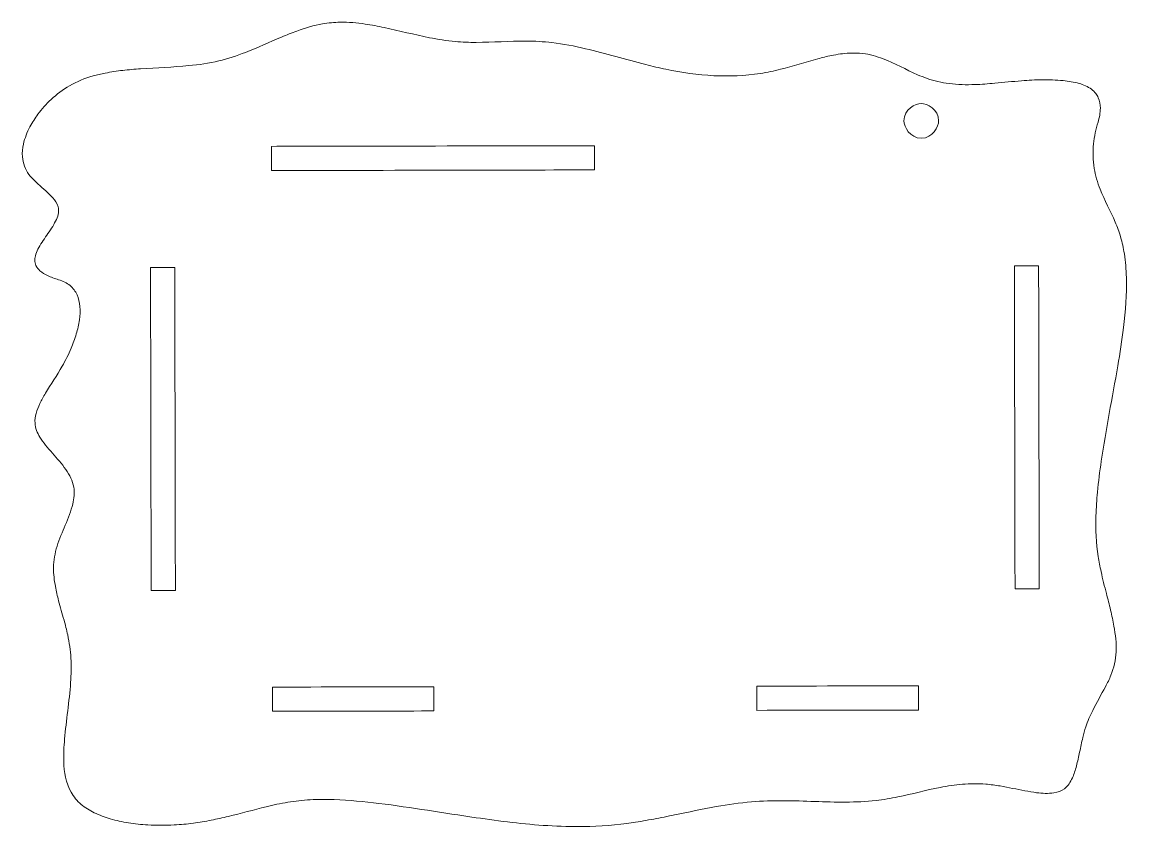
# Model space of a CAD drawing. Header units: millimetres. Extents: x -5059 to 5976, y -2595 to 3315.
# Drawn here: x 4061.2 to 4334.9, y 1852.6 to 2052 of the extents above; entities that cross this region are included whole.
import ezdxf

# ---------------------------------------------------------------- set-up
doc = ezdxf.new("R2010")
doc.units = ezdxf.units.MM
doc.header["$MEASUREMENT"] = 0
doc.layers.add('Make2D$visible$lines', color=7, linetype='Continuous')

msp = doc.modelspace()

# ---------------------------------------------------------------- linework, layer by layer
at = {"layer": 'Make2D$visible$lines', "color": 18, "lineweight": 9}
for points, knots in [([(4327.7133, 2027.2531), (4328.049, 2028.3776), (4328.2955, 2029.5458), (4328.2908, 2030.7238), (4328.2908, 2030.7238), (4328.2873, 2031.6099), (4328.1417, 2032.5017), (4327.7758, 2033.3081), (4327.7758, 2033.3081), (4327.6144, 2033.6638), (4327.4102, 2034.003), (4327.1712, 2034.3135), (4327.1712, 2034.3135), (4326.8574, 2034.7213), (4326.4838, 2035.0798), (4326.0762, 2035.3888), (4326.0762, 2035.3888), (4325.1715, 2036.0746), (4324.0996, 2036.5167), (4323.0029, 2036.8329), (4323.0029, 2036.8329), (4321.712, 2037.205), (4320.387, 2037.4028), (4319.054, 2037.5358), (4319.054, 2037.5358), (4317.3362, 2037.7071), (4315.6052, 2037.771), (4313.8779, 2037.7507), (4313.8779, 2037.7507), (4312.1763, 2037.7308), (4310.4782, 2037.6292), (4308.7825, 2037.4945), (4308.7825, 2037.4945), (4306.5579, 2037.3179), (4304.3374, 2037.0842), (4302.1143, 2036.8865), (4302.1143, 2036.8865), (4300.484, 2036.7414), (4298.8522, 2036.6157), (4297.2161, 2036.5584), (4297.2161, 2036.5584), (4295.0842, 2036.4836), (4292.9447, 2036.5249), (4290.8296, 2036.7949), (4290.8296, 2036.7949), (4288.9708, 2037.0322), (4287.1308, 2037.4462), (4285.3632, 2038.0672), (4285.3632, 2038.0672), (4284.5677, 2038.3466), (4283.7869, 2038.668), (4283.0146, 2039.0081), (4283.0146, 2039.0081), (4280.142, 2040.2732), (4277.3885, 2041.7968), (4274.4597, 2042.9261), (4274.4597, 2042.9261), (4272.8378, 2043.5514), (4271.1622, 2044.0558), (4269.4383, 2044.2618), (4269.4383, 2044.2618), (4268.3457, 2044.3924), (4267.2337, 2044.4031), (4266.1319, 2044.3445), (4266.1319, 2044.3445), (4264.6257, 2044.2644), (4263.1385, 2044.0548), (4261.6644, 2043.7568), (4261.6644, 2043.7568), (4260.5233, 2043.5262), (4259.3899, 2043.2427), (4258.2638, 2042.9372), (4258.2638, 2042.9372), (4255.1902, 2042.1036), (4252.1706, 2041.1067), (4249.0847, 2040.3388), (4249.0847, 2040.3388), (4247.4299, 2039.927), (4245.7559, 2039.5811), (4244.07, 2039.32), (4244.07, 2039.32), (4240.2517, 2038.7288), (4236.372, 2038.573), (4232.5134, 2038.7612), (4232.5134, 2038.7612), (4228.5293, 2038.9554), (4224.5678, 2039.5163), (4220.6653, 2040.3419), (4220.6653, 2040.3419), (4218.9888, 2040.6966), (4217.3232, 2041.1001), (4215.6636, 2041.5263), (4215.6636, 2041.5263), (4210.6872, 2042.8039), (4205.7636, 2044.2846), (4200.7584, 2045.4489), (4200.7584, 2045.4489), (4198.0135, 2046.0873), (4195.2441, 2046.6307), (4192.4464, 2046.9555), (4192.4464, 2046.9555), (4190.3198, 2047.2023), (4188.177, 2047.323), (4186.0355, 2047.339), (4186.0355, 2047.339), (4181.9138, 2047.3698), (4177.7971, 2047.0132), (4173.6746, 2047.0058), (4173.6746, 2047.0058), (4171.9447, 2047.0027), (4170.2139, 2047.0611), (4168.4919, 2047.216), (4168.4919, 2047.216), (4166.3349, 2047.4099), (4164.1919, 2047.7551), (4162.0662, 2048.1767), (4162.0662, 2048.1767), (4158.3229, 2048.9191), (4154.6329, 2049.8982), (4150.9005, 2050.6893), (4150.9005, 2050.6893), (4149.3345, 2051.0213), (4147.7611, 2051.3201), (4146.1767, 2051.5516), (4146.1767, 2051.5516), (4144.1208, 2051.8521), (4142.0464, 2052.0391), (4139.9699, 2052.0083), (4139.9699, 2052.0083), (4138.5141, 2051.9868), (4137.0572, 2051.8581), (4135.623, 2051.6103), (4135.623, 2051.6103), (4133.4488, 2051.2346), (4131.3267, 2050.5852), (4129.2517, 2049.8288), (4129.2517, 2049.8288), (4127.9726, 2049.3625), (4126.7113, 2048.8557), (4125.4579, 2048.3281), (4125.4579, 2048.3281), (4122.4848, 2047.0767), (4119.5556, 2045.709), (4116.5465, 2044.538), (4116.5465, 2044.538), (4114.3725, 2043.6921), (4112.1567, 2042.9488), (4109.8907, 2042.4093), (4109.8907, 2042.4093), (4107.4673, 2041.8323), (4104.9864, 2041.4885), (4102.5022, 2041.2466), (4102.5022, 2041.2466), (4098.5222, 2040.8591), (4094.5335, 2040.7331), (4090.5456, 2040.4614), (4090.5456, 2040.4614), (4089.0666, 2040.3606), (4087.5877, 2040.2397), (4086.1155, 2040.0692), (4086.1155, 2040.0692), (4084.659, 2039.9005), (4083.2091, 2039.6831), (4081.7712, 2039.3985), (4081.7712, 2039.3985), (4080.7579, 2039.198), (4079.7507, 2038.9641), (4078.7571, 2038.6798), (4078.7571, 2038.6798), (4076.732, 2038.1003), (4074.7635, 2037.3113), (4072.9378, 2036.2655), (4072.9378, 2036.2655), (4071.2822, 2035.3171), (4069.7441, 2034.1575), (4068.3509, 2032.8511), (4068.3509, 2032.8511), (4067.1573, 2031.7318), (4066.0702, 2030.5048), (4065.0958, 2029.1909), (4065.0958, 2029.1909), (4064.3705, 2028.2127), (4063.7077, 2027.1863), (4063.1371, 2026.1094), (4063.1371, 2026.1094), (4062.4188, 2024.7537), (4061.8466, 2023.3179), (4061.5187, 2021.8187), (4061.5187, 2021.8187), (4061.2915, 2020.78), (4061.1816, 2019.7109), (4061.2642, 2018.6528), (4061.2642, 2018.6528), (4061.387, 2017.081), (4061.9349, 2015.5337), (4062.8793, 2014.2683), (4062.8793, 2014.2683), (4063.2558, 2013.7639), (4063.6952, 2013.3043), (4064.1411, 2012.859), (4064.1411, 2012.859), (4064.6043, 2012.3965), (4065.0744, 2011.9496), (4065.5596, 2011.514), (4065.5596, 2011.514), (4066.2007, 2010.9383), (4066.8683, 2010.3824), (4067.5026, 2009.7974), (4067.5026, 2009.7974), (4067.9461, 2009.3884), (4068.3733, 2008.9652), (4068.7735, 2008.5099), (4068.7735, 2008.5099), (4069.3523, 2007.8514), (4069.8746, 2007.1258), (4070.1017, 2006.2865), (4070.1017, 2006.2865), (4070.2339, 2005.7975), (4070.266, 2005.2699), (4070.1976, 2004.7647), (4070.1976, 2004.7647), (4070.1206, 2004.1947), (4069.9157, 2003.6532), (4069.6774, 2003.13), (4069.6774, 2003.13), (4069.4086, 2002.54), (4069.0972, 2001.9732), (4068.7605, 2001.4216), (4068.7605, 2001.4216), (4068.0286, 2000.2225), (4067.1767, 1999.0951), (4066.3968, 1997.9249), (4066.3968, 1997.9249), (4066.0199, 1997.3595), (4065.6599, 1996.7842), (4065.3327, 1996.1883), (4065.3327, 1996.1883), (4065.0359, 1995.6476), (4064.7661, 1995.0899), (4064.5765, 1994.5022), (4064.5765, 1994.5022), (4064.4254, 1994.0341), (4064.3253, 1993.5469), (4064.3271, 1993.0555), (4064.3271, 1993.0555), (4064.3289, 1992.5848), (4064.4243, 1992.1102), (4064.6201, 1991.6848), (4064.6201, 1991.6848), (4064.8453, 1991.1953), (4065.2033, 1990.7709), (4065.6093, 1990.4096), (4065.6093, 1990.4096), (4066.1523, 1989.9263), (4066.781, 1989.5558), (4067.4335, 1989.2412), (4067.4335, 1989.2412), (4068.3341, 1988.807), (4069.28, 1988.4793), (4070.2398, 1988.1987)], [0, 0, 0, 0, 0.01515152, 0.01515152, 0.01515152, 0.01515152, 0.03030303, 0.03030303, 0.03030303, 0.03030303, 0.04545455, 0.04545455, 0.04545455, 0.04545455, 0.06060606, 0.06060606, 0.06060606, 0.06060606, 0.07575758, 0.07575758, 0.07575758, 0.07575758, 0.09090909, 0.09090909, 0.09090909, 0.09090909, 0.10606061, 0.10606061, 0.10606061, 0.10606061, 0.12121212, 0.12121212, 0.12121212, 0.12121212, 0.13636364, 0.13636364, 0.13636364, 0.13636364, 0.15151515, 0.15151515, 0.15151515, 0.15151515, 0.16666667, 0.16666667, 0.16666667, 0.16666667, 0.18181818, 0.18181818, 0.18181818, 0.18181818, 0.1969697, 0.1969697, 0.1969697, 0.1969697, 0.21212121, 0.21212121, 0.21212121, 0.21212121, 0.22727273, 0.22727273, 0.22727273, 0.22727273, 0.24242424, 0.24242424, 0.24242424, 0.24242424, 0.25757576, 0.25757576, 0.25757576, 0.25757576, 0.27272727, 0.27272727, 0.27272727, 0.27272727, 0.28787879, 0.28787879, 0.28787879, 0.28787879, 0.3030303, 0.3030303, 0.3030303, 0.3030303, 0.31818182, 0.31818182, 0.31818182, 0.31818182, 0.33333333, 0.33333333, 0.33333333, 0.33333333, 0.34848485, 0.34848485, 0.34848485, 0.34848485, 0.36363636, 0.36363636, 0.36363636, 0.36363636, 0.37878788, 0.37878788, 0.37878788, 0.37878788, 0.39393939, 0.39393939, 0.39393939, 0.39393939, 0.40909091, 0.40909091, 0.40909091, 0.40909091, 0.42424242, 0.42424242, 0.42424242, 0.42424242, 0.43939394, 0.43939394, 0.43939394, 0.43939394, 0.45454545, 0.45454545, 0.45454545, 0.45454545, 0.46969697, 0.46969697, 0.46969697, 0.46969697, 0.48484848, 0.48484848, 0.48484848, 0.48484848, 0.5, 0.5, 0.5, 0.5, 0.51515152, 0.51515152, 0.51515152, 0.51515152, 0.53030303, 0.53030303, 0.53030303, 0.53030303, 0.54545455, 0.54545455, 0.54545455, 0.54545455, 0.56060606, 0.56060606, 0.56060606, 0.56060606, 0.57575758, 0.57575758, 0.57575758, 0.57575758, 0.59090909, 0.59090909, 0.59090909, 0.59090909, 0.60606061, 0.60606061, 0.60606061, 0.60606061, 0.62121212, 0.62121212, 0.62121212, 0.62121212, 0.63636364, 0.63636364, 0.63636364, 0.63636364, 0.65151515, 0.65151515, 0.65151515, 0.65151515, 0.66666667, 0.66666667, 0.66666667, 0.66666667, 0.68181818, 0.68181818, 0.68181818, 0.68181818, 0.6969697, 0.6969697, 0.6969697, 0.6969697, 0.71212121, 0.71212121, 0.71212121, 0.71212121, 0.72727273, 0.72727273, 0.72727273, 0.72727273, 0.74242424, 0.74242424, 0.74242424, 0.74242424, 0.75757576, 0.75757576, 0.75757576, 0.75757576, 0.77272727, 0.77272727, 0.77272727, 0.77272727, 0.78787879, 0.78787879, 0.78787879, 0.78787879, 0.8030303, 0.8030303, 0.8030303, 0.8030303, 0.81818182, 0.81818182, 0.81818182, 0.81818182, 0.83333333, 0.83333333, 0.83333333, 0.83333333, 0.84848485, 0.84848485, 0.84848485, 0.84848485, 0.86363636, 0.86363636, 0.86363636, 0.86363636, 0.87878788, 0.87878788, 0.87878788, 0.87878788, 0.89393939, 0.89393939, 0.89393939, 0.89393939, 0.90909091, 0.90909091, 0.90909091, 0.90909091, 0.92424242, 0.92424242, 0.92424242, 0.92424242, 0.93939394, 0.93939394, 0.93939394, 0.93939394, 0.95454545, 0.95454545, 0.95454545, 0.95454545, 0.96969697, 0.96969697, 0.96969697, 0.96969697, 1, 1, 1, 1]), ([(4283.9341, 2023.2639), (4281.0674, 2023.2583), (4279.6285, 2026.1222), (4279.6257, 2027.5555), (4279.6257, 2027.5555), (4279.62, 2030.4222), (4282.4839, 2031.8611), (4283.9172, 2031.8639)], [0, 0, 0, 0, 0.33333333, 0.33333333, 0.33333333, 0.33333333, 1, 1, 1, 1]), ([(4283.9341, 2023.2639), (4286.8007, 2023.2696), (4288.2284, 2026.139), (4288.2256, 2027.5724), (4288.2256, 2027.5724), (4288.22, 2030.439), (4285.3505, 2031.8667), (4283.9172, 2031.8639)], [0, 0, 0, 0, 0.33333333, 0.33333333, 0.33333333, 0.33333333, 1, 1, 1, 1]), ([(4070.2398, 1988.1987), (4071.2679, 1987.9009), (4072.2705, 1987.4201), (4073.0897, 1986.7222), (4073.0897, 1986.7222), (4073.8157, 1986.1038), (4074.3977, 1985.3149), (4074.794, 1984.4471), (4074.794, 1984.4471), (4075.2068, 1983.5433), (4075.4182, 1982.5539), (4075.5051, 1981.5617), (4075.5051, 1981.5617), (4075.6014, 1980.4626), (4075.5449, 1979.3601), (4075.3953, 1978.2695), (4075.3953, 1978.2695), (4075.2321, 1977.0797), (4074.9581, 1975.904), (4074.6156, 1974.7516), (4074.6156, 1974.7516), (4074.2573, 1973.5459), (4073.8239, 1972.3655), (4073.3314, 1971.2097), (4073.3314, 1971.2097), (4072.6823, 1969.6864), (4071.9306, 1968.2058), (4071.1093, 1966.7672), (4071.1093, 1966.7672), (4069.806, 1964.4844), (4068.3276, 1962.3075), (4066.9742, 1960.0541), (4066.9742, 1960.0541), (4066.4717, 1959.2175), (4065.9864, 1958.3703), (4065.5653, 1957.4899), (4065.5653, 1957.4899), (4065.189, 1956.7034), (4064.8639, 1955.8902), (4064.6441, 1955.0436), (4064.6441, 1955.0436), (4064.4438, 1954.2717), (4064.3311, 1953.4719), (4064.3799, 1952.6844), (4064.3799, 1952.6844), (4064.4567, 1951.4471), (4064.9324, 1950.2401), (4065.5807, 1949.168), (4065.5807, 1949.168), (4065.9983, 1948.4773), (4066.4876, 1947.8426), (4066.9937, 1947.2192), (4066.9937, 1947.2192), (4068.0964, 1945.8611), (4069.2789, 1944.5571), (4070.4066, 1943.2158), (4070.4066, 1943.2158), (4070.9665, 1942.5498), (4071.5128, 1941.8747), (4072.013, 1941.1624), (4072.013, 1941.1624), (4072.4857, 1940.4893), (4072.9173, 1939.7831), (4073.2632, 1939.0353), (4073.2632, 1939.0353), (4073.5964, 1938.315), (4073.8503, 1937.5562), (4073.9788, 1936.7786), (4073.9788, 1936.7786), (4074.2056, 1935.4062), (4074.0421, 1933.9756), (4073.7198, 1932.6112), (4073.7198, 1932.6112), (4073.5123, 1931.733), (4073.239, 1930.8822), (4072.9334, 1930.0393), (4072.9334, 1930.0393), (4072.2917, 1928.2691), (4071.5074, 1926.5338), (4070.8006, 1924.7807), (4070.8006, 1924.7807), (4070.4509, 1923.9135), (4070.1203, 1923.042), (4069.8457, 1922.1501), (4069.8457, 1922.1501), (4069.3184, 1920.4373), (4068.9979, 1918.6491), (4068.9714, 1916.8562), (4068.9714, 1916.8562), (4068.9483, 1915.2861), (4069.1506, 1913.7124), (4069.4372, 1912.166), (4069.4372, 1912.166), (4069.6571, 1910.9797), (4069.9266, 1909.8094), (4070.2297, 1908.644), (4070.2297, 1908.644), (4070.6451, 1907.0463), (4071.1236, 1905.4578), (4071.563, 1903.8636), (4071.563, 1903.8636), (4071.8999, 1902.6418), (4072.2138, 1901.4166), (4072.4783, 1900.1785), (4072.4783, 1900.1785), (4072.8842, 1898.2784), (4073.1735, 1896.3477), (4073.2891, 1894.4079), (4073.2891, 1894.4079), (4073.4089, 1892.3983), (4073.3421, 1890.379), (4073.1995, 1888.3685), (4073.1995, 1888.3685), (4072.8661, 1883.6716), (4072.1183, 1879.0227), (4071.7119, 1874.3373), (4071.7119, 1874.3373), (4071.5537, 1872.5134), (4071.4472, 1870.6839), (4071.5052, 1868.845), (4071.5052, 1868.845), (4071.5892, 1866.1817), (4072.0182, 1863.4985), (4073.3271, 1861.1942), (4073.3271, 1861.1942), (4073.9679, 1860.0661), (4074.8196, 1859.0288), (4075.8078, 1858.1825), (4075.8078, 1858.1825), (4076.7895, 1857.3418), (4077.9059, 1856.6895), (4079.0657, 1856.125), (4079.0657, 1856.125), (4080.3407, 1855.5045), (4081.668, 1854.99), (4083.0275, 1854.5866), (4083.0275, 1854.5866), (4084.4971, 1854.1505), (4086.0044, 1853.8442), (4087.5197, 1853.6067), (4087.5197, 1853.6067), (4089.1122, 1853.3571), (4090.7136, 1853.1833), (4092.3212, 1853.0869), (4092.3212, 1853.0869), (4094.5009, 1852.9563), (4096.6919, 1852.9679), (4098.8735, 1853.0854), (4098.8735, 1853.0854), (4100.4565, 1853.1707), (4102.0345, 1853.3117), (4103.6056, 1853.5186), (4103.6056, 1853.5186), (4105.0897, 1853.7141), (4106.5678, 1853.9685), (4108.0369, 1854.2603), (4108.0369, 1854.2603), (4109.4538, 1854.5417), (4110.8623, 1854.858), (4112.2654, 1855.1976), (4112.2654, 1855.1976), (4115.4103, 1855.9587), (4118.5281, 1856.8371), (4121.6753, 1857.5939), (4121.6753, 1857.5939), (4123.4331, 1858.0167), (4125.2002, 1858.4015), (4126.9833, 1858.6976), (4126.9833, 1858.6976), (4128.8341, 1859.0049), (4130.7021, 1859.2165), (4132.5755, 1859.3252), (4132.5755, 1859.3252), (4134.548, 1859.4396), (4136.5264, 1859.4398), (4138.5011, 1859.3711), (4138.5011, 1859.3711), (4142.2093, 1859.242), (4145.9043, 1858.8699), (4149.5875, 1858.4166), (4149.5875, 1858.4166), (4157.6294, 1857.427), (4165.6154, 1856.0507), (4173.6318, 1854.8838), (4173.6318, 1854.8838), (4176.6015, 1854.4516), (4179.5753, 1854.048), (4182.5576, 1853.706), (4182.5576, 1853.706), (4188.4415, 1853.0313), (4194.3582, 1852.5961), (4200.2782, 1852.6825), (4200.2782, 1852.6825), (4204.3723, 1852.7423), (4208.468, 1853.0515), (4212.5173, 1853.6575), (4212.5173, 1853.6575), (4214.2379, 1853.9151), (4215.9501, 1854.2262), (4217.6594, 1854.5513), (4217.6594, 1854.5513), (4219.3786, 1854.8783), (4221.0949, 1855.2194), (4222.8095, 1855.5692), (4222.8095, 1855.5692), (4226.2547, 1856.2721), (4229.6933, 1857.0099), (4233.1566, 1857.6209), (4233.1566, 1857.6209), (4236.0461, 1858.1306), (4238.9528, 1858.5521), (4241.8751, 1858.7987), (4241.8751, 1858.7987), (4244.5124, 1859.0213), (4247.1623, 1859.1016), (4249.8099, 1859.0893), (4249.8099, 1859.0893), (4252.3914, 1859.0772), (4254.9707, 1858.9771), (4257.5507, 1858.8914), (4257.5507, 1858.8914), (4260.1079, 1858.8064), (4262.6657, 1858.7356), (4265.225, 1858.7482), (4265.225, 1858.7482), (4267.733, 1858.7606), (4270.2424, 1858.8532), (4272.7321, 1859.1389), (4272.7321, 1859.1389), (4274.5445, 1859.3469), (4276.3465, 1859.6572), (4278.1344, 1860.0278), (4278.1344, 1860.0278), (4281.6428, 1860.7551), (4285.0971, 1861.7145), (4288.6155, 1862.3862), (4288.6155, 1862.3862), (4290.4309, 1862.7327), (4292.2634, 1863.0027), (4294.1056, 1863.1529), (4294.1056, 1863.1529), (4296.0421, 1863.3107), (4297.9894, 1863.3362), (4299.9257, 1863.1854), (4299.9257, 1863.1854), (4301.1168, 1863.0926), (4302.3036, 1862.9332), (4303.4826, 1862.7354), (4303.4826, 1862.7354), (4305.535, 1862.391), (4307.5634, 1861.9302), (4309.6071, 1861.5459), (4309.6071, 1861.5459), (4310.5695, 1861.365), (4311.5354, 1861.201), (4312.5091, 1861.077), (4312.5091, 1861.077), (4313.9244, 1860.8967), (4315.3562, 1860.8009), (4316.7672, 1861.0375), (4316.7672, 1861.0375), (4317.7102, 1861.1957), (4318.644, 1861.5023), (4319.3946, 1862.0639), (4319.3946, 1862.0639), (4320.2676, 1862.717), (4320.8926, 1863.715), (4321.3571, 1864.7318), (4321.3571, 1864.7318), (4321.7981, 1865.6973), (4322.0943, 1866.6798), (4322.3588, 1867.6914), (4322.3588, 1867.6914), (4322.6546, 1868.8225), (4322.9107, 1869.99), (4323.1541, 1871.1433), (4323.1541, 1871.1433), (4323.4085, 1872.3493), (4323.6488, 1873.5396), (4323.9389, 1874.7322), (4323.9389, 1874.7322), (4324.1542, 1875.6172), (4324.3969, 1876.5035), (4324.6846, 1877.3711), (4324.6846, 1877.3711), (4325.1518, 1878.7796), (4325.7376, 1880.1388), (4326.3935, 1881.4645), (4326.3935, 1881.4645), (4327.3787, 1883.4557), (4328.5222, 1885.3714), (4329.5622, 1887.3387), (4329.5622, 1887.3387), (4330.0514, 1888.2641), (4330.5178, 1889.2009), (4330.9037, 1890.1716), (4330.9037, 1890.1716), (4331.6363, 1892.0146), (4332.079, 1893.9799), (4332.186, 1895.9607), (4332.186, 1895.9607), (4332.3013, 1898.0979), (4332.0259, 1900.2531), (4331.6571, 1902.3644), (4331.6571, 1902.3644), (4331.4232, 1903.7039), (4331.1517, 1905.0258), (4330.8386, 1906.3468), (4330.8386, 1906.3468), (4330.5172, 1907.7028), (4330.152, 1909.0579), (4329.7973, 1910.4101), (4329.7973, 1910.4101), (4329.3214, 1912.2243), (4328.8645, 1914.0332), (4328.4664, 1915.862), (4328.4664, 1915.862), (4328.1968, 1917.1009), (4327.9542, 1918.349), (4327.7633, 1919.6036), (4327.7633, 1919.6036), (4327.2575, 1922.928), (4327.1149, 1926.2984), (4327.2039, 1929.6586), (4327.2039, 1929.6586), (4327.2563, 1931.638), (4327.3891, 1933.6139), (4327.5734, 1935.5851), (4327.5734, 1935.5851), (4327.8119, 1938.1352), (4328.1367, 1940.6775), (4328.5076, 1943.2121), (4328.5076, 1943.2121), (4329.665, 1951.1219), (4331.2716, 1958.9569), (4332.6093, 1966.8374), (4332.6093, 1966.8374), (4333.145, 1969.9929), (4333.6375, 1973.1558), (4334.0275, 1976.3337), (4334.0275, 1976.3337), (4334.5325, 1980.4486), (4334.8656, 1984.5887), (4334.7491, 1988.7328), (4334.7491, 1988.7328), (4334.6937, 1990.7047), (4334.5365, 1992.6776), (4334.2299, 1994.6262), (4334.2299, 1994.6262), (4334.0088, 1996.032), (4333.7099, 1997.4252), (4333.3064, 1998.7885), (4333.3064, 1998.7885), (4332.9343, 2000.0459), (4332.4731, 2001.2777), (4331.9569, 2002.4847), (4331.9569, 2002.4847), (4330.7834, 2005.2288), (4329.3254, 2007.8442), (4328.2379, 2010.6235), (4328.2379, 2010.6235), (4327.5836, 2012.2956), (4327.0634, 2014.027), (4326.7672, 2015.7964), (4326.7672, 2015.7964), (4326.4323, 2017.7966), (4326.3837, 2019.8451), (4326.5932, 2021.8638), (4326.5932, 2021.8638), (4326.7829, 2023.6916), (4327.1842, 2025.4949), (4327.7133, 2027.2531)], [0, 0, 0, 0, 0.0106383, 0.0106383, 0.0106383, 0.0106383, 0.0212766, 0.0212766, 0.0212766, 0.0212766, 0.03191489, 0.03191489, 0.03191489, 0.03191489, 0.04255319, 0.04255319, 0.04255319, 0.04255319, 0.05319149, 0.05319149, 0.05319149, 0.05319149, 0.06382979, 0.06382979, 0.06382979, 0.06382979, 0.07446809, 0.07446809, 0.07446809, 0.07446809, 0.08510638, 0.08510638, 0.08510638, 0.08510638, 0.09574468, 0.09574468, 0.09574468, 0.09574468, 0.10638298, 0.10638298, 0.10638298, 0.10638298, 0.11702128, 0.11702128, 0.11702128, 0.11702128, 0.12765957, 0.12765957, 0.12765957, 0.12765957, 0.13829787, 0.13829787, 0.13829787, 0.13829787, 0.14893617, 0.14893617, 0.14893617, 0.14893617, 0.15957447, 0.15957447, 0.15957447, 0.15957447, 0.17021277, 0.17021277, 0.17021277, 0.17021277, 0.18085106, 0.18085106, 0.18085106, 0.18085106, 0.19148936, 0.19148936, 0.19148936, 0.19148936, 0.20212766, 0.20212766, 0.20212766, 0.20212766, 0.21276596, 0.21276596, 0.21276596, 0.21276596, 0.22340426, 0.22340426, 0.22340426, 0.22340426, 0.23404255, 0.23404255, 0.23404255, 0.23404255, 0.24468085, 0.24468085, 0.24468085, 0.24468085, 0.25531915, 0.25531915, 0.25531915, 0.25531915, 0.26595745, 0.26595745, 0.26595745, 0.26595745, 0.27659574, 0.27659574, 0.27659574, 0.27659574, 0.28723404, 0.28723404, 0.28723404, 0.28723404, 0.29787234, 0.29787234, 0.29787234, 0.29787234, 0.30851064, 0.30851064, 0.30851064, 0.30851064, 0.31914894, 0.31914894, 0.31914894, 0.31914894, 0.32978723, 0.32978723, 0.32978723, 0.32978723, 0.34042553, 0.34042553, 0.34042553, 0.34042553, 0.35106383, 0.35106383, 0.35106383, 0.35106383, 0.36170213, 0.36170213, 0.36170213, 0.36170213, 0.37234043, 0.37234043, 0.37234043, 0.37234043, 0.38297872, 0.38297872, 0.38297872, 0.38297872, 0.39361702, 0.39361702, 0.39361702, 0.39361702, 0.40425532, 0.40425532, 0.40425532, 0.40425532, 0.41489362, 0.41489362, 0.41489362, 0.41489362, 0.42553191, 0.42553191, 0.42553191, 0.42553191, 0.43617021, 0.43617021, 0.43617021, 0.43617021, 0.44680851, 0.44680851, 0.44680851, 0.44680851, 0.45744681, 0.45744681, 0.45744681, 0.45744681, 0.46808511, 0.46808511, 0.46808511, 0.46808511, 0.4787234, 0.4787234, 0.4787234, 0.4787234, 0.4893617, 0.4893617, 0.4893617, 0.4893617, 0.5, 0.5, 0.5, 0.5, 0.5106383, 0.5106383, 0.5106383, 0.5106383, 0.5212766, 0.5212766, 0.5212766, 0.5212766, 0.53191489, 0.53191489, 0.53191489, 0.53191489, 0.54255319, 0.54255319, 0.54255319, 0.54255319, 0.55319149, 0.55319149, 0.55319149, 0.55319149, 0.56382979, 0.56382979, 0.56382979, 0.56382979, 0.57446809, 0.57446809, 0.57446809, 0.57446809, 0.58510638, 0.58510638, 0.58510638, 0.58510638, 0.59574468, 0.59574468, 0.59574468, 0.59574468, 0.60638298, 0.60638298, 0.60638298, 0.60638298, 0.61702128, 0.61702128, 0.61702128, 0.61702128, 0.62765957, 0.62765957, 0.62765957, 0.62765957, 0.63829787, 0.63829787, 0.63829787, 0.63829787, 0.64893617, 0.64893617, 0.64893617, 0.64893617, 0.65957447, 0.65957447, 0.65957447, 0.65957447, 0.67021277, 0.67021277, 0.67021277, 0.67021277, 0.68085106, 0.68085106, 0.68085106, 0.68085106, 0.69148936, 0.69148936, 0.69148936, 0.69148936, 0.70212766, 0.70212766, 0.70212766, 0.70212766, 0.71276596, 0.71276596, 0.71276596, 0.71276596, 0.72340426, 0.72340426, 0.72340426, 0.72340426, 0.73404255, 0.73404255, 0.73404255, 0.73404255, 0.74468085, 0.74468085, 0.74468085, 0.74468085, 0.75531915, 0.75531915, 0.75531915, 0.75531915, 0.76595745, 0.76595745, 0.76595745, 0.76595745, 0.77659574, 0.77659574, 0.77659574, 0.77659574, 0.78723404, 0.78723404, 0.78723404, 0.78723404, 0.79787234, 0.79787234, 0.79787234, 0.79787234, 0.80851064, 0.80851064, 0.80851064, 0.80851064, 0.81914894, 0.81914894, 0.81914894, 0.81914894, 0.82978723, 0.82978723, 0.82978723, 0.82978723, 0.84042553, 0.84042553, 0.84042553, 0.84042553, 0.85106383, 0.85106383, 0.85106383, 0.85106383, 0.86170213, 0.86170213, 0.86170213, 0.86170213, 0.87234043, 0.87234043, 0.87234043, 0.87234043, 0.88297872, 0.88297872, 0.88297872, 0.88297872, 0.89361702, 0.89361702, 0.89361702, 0.89361702, 0.90425532, 0.90425532, 0.90425532, 0.90425532, 0.91489362, 0.91489362, 0.91489362, 0.91489362, 0.92553191, 0.92553191, 0.92553191, 0.92553191, 0.93617021, 0.93617021, 0.93617021, 0.93617021, 0.94680851, 0.94680851, 0.94680851, 0.94680851, 0.95744681, 0.95744681, 0.95744681, 0.95744681, 0.96808511, 0.96808511, 0.96808511, 0.96808511, 0.9787234, 0.9787234, 0.9787234, 0.9787234, 1, 1, 1, 1])]:
    msp.add_open_spline(points, degree=3, knots=knots, dxfattribs=at)
for points in [[(4202.9376, 2021.4051), (4176.271, 2021.3528), (4136.271, 2021.2743), (4122.9377, 2021.2482)], [(4122.9377, 2021.2482), (4122.9416, 2019.2482), (4122.9475, 2016.2482), (4122.9495, 2015.2482)], [(4202.9493, 2015.4051), (4202.9454, 2017.4051), (4202.9395, 2020.4051), (4202.9376, 2021.4051)], [(4122.9495, 2015.2482), (4149.6161, 2015.3005), (4189.616, 2015.3789), (4202.9493, 2015.4051)], [(4098.9966, 1991.2011), (4096.9966, 1991.1972), (4093.9966, 1991.1913), (4092.9966, 1991.1894)], [(4092.9966, 1991.1894), (4093.0489, 1964.5228), (4093.1274, 1924.5228), (4093.1535, 1911.1895)], [(4099.1535, 1911.2013), (4099.1012, 1937.8679), (4099.0228, 1977.8678), (4098.9966, 1991.2011)], [(4312.9962, 1991.6209), (4310.9962, 1991.617), (4307.9962, 1991.6111), (4306.9962, 1991.6091)], [(4306.9962, 1991.6091), (4307.0485, 1964.9425), (4307.127, 1924.9426), (4307.1531, 1911.6093)], [(4313.1531, 1911.621), (4313.1008, 1938.2877), (4313.0224, 1978.2876), (4312.9962, 1991.6209)], [(4093.1535, 1911.1895), (4095.1535, 1911.1935), (4098.1535, 1911.1993), (4099.1535, 1911.2013)], [(4307.1531, 1911.6093), (4309.1531, 1911.6132), (4312.1531, 1911.6191), (4313.1531, 1911.621)], [(4163.2005, 1887.3269), (4149.8672, 1887.3007), (4129.8672, 1887.2615), (4123.2006, 1887.2484)], [(4123.2006, 1887.2484), (4123.2045, 1885.2484), (4123.2104, 1882.2484), (4123.2123, 1881.2484)], [(4163.2122, 1881.3269), (4163.2083, 1883.3269), (4163.2024, 1886.3269), (4163.2005, 1887.3269)], [(4283.2002, 1887.5622), (4269.8669, 1887.5361), (4249.867, 1887.4969), (4243.2003, 1887.4838)], [(4243.2003, 1887.4838), (4243.2042, 1885.4838), (4243.2101, 1882.4838), (4243.2121, 1881.4838)], [(4283.212, 1881.5623), (4283.2081, 1883.5623), (4283.2022, 1886.5622), (4283.2002, 1887.5622)], [(4123.2123, 1881.2484), (4136.5456, 1881.2746), (4156.5456, 1881.3138), (4163.2122, 1881.3269)], [(4243.2121, 1881.4838), (4256.5454, 1881.51), (4276.5454, 1881.5492), (4283.212, 1881.5623)]]:
    msp.add_open_spline(points, degree=3, dxfattribs=at)

doc.saveas('drawing.dxf')
